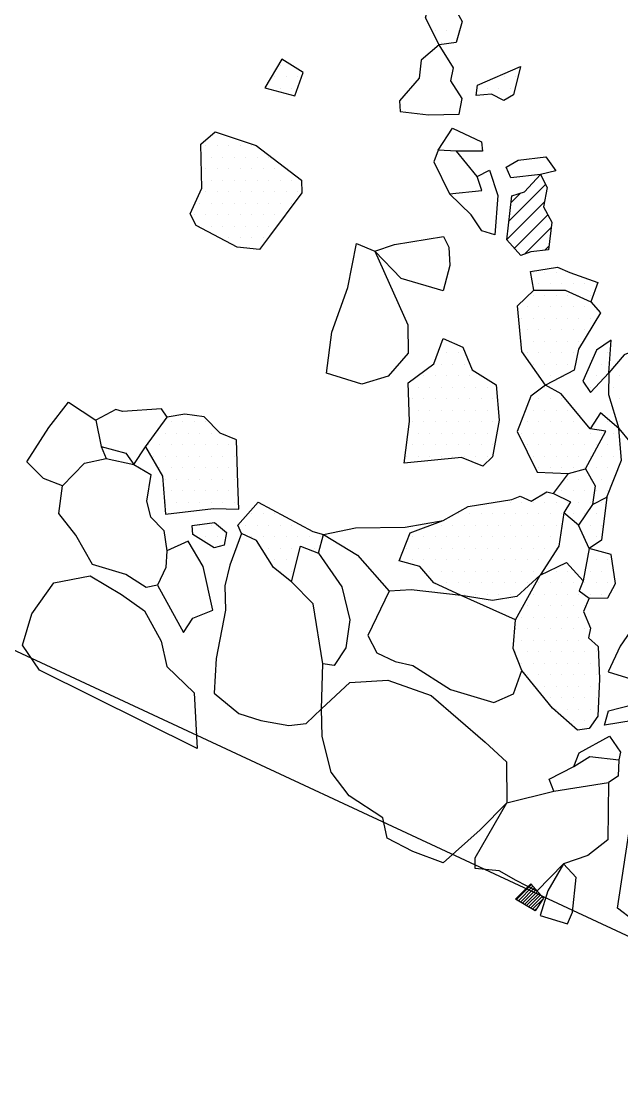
# Model space of a CAD drawing. Header units: metres. Extents: x -15 to -9.58, y -12.28 to -6.71.
# Drawn here: x -12.05 to -11.397, y -11.654 to -10.49 of the extents above; entities that cross this region are included whole.
import ezdxf

# ---------------------------------------------------------------- set-up
doc = ezdxf.new("R2010")
doc.units = ezdxf.units.M
doc.header["$LTSCALE"] = 25
doc.header["$MEASUREMENT"] = 0
doc.linetypes.add('STRICHPUNKTX2', pattern=[2, 1, -0.5, 0, -0.5])
doc.layers.get('0').update_dxf_attribs({"linetype": 'CONTINUOUS'})
for name, color, linetype in [('FEUER', 1, 'CONTINUOUS'), ('GRABUNGSGRENZE', 3, 'STRICHPUNKTX2'), ('KNOCHEN', 2, 'CONTINUOUS'), ('KNOCHENSCHRAFF', 2, 'CONTINUOUS'), ('STEINE', 4, 'CONTINUOUS'), ('STEINESCHRAFF', 4, 'CONTINUOUS')]:
    doc.layers.add(name, color=color, linetype=linetype)

# ---------------------------------------------------------------- blocks, each defined once
blk = doc.blocks.new('*X7')
at = {"color": 0}
for p, q in [((-1151.19, -1144.48), (-1149.56, -1142.84)), ((-1150.97, -1144.61), (-1149.39, -1143.03)), ((-1150.75, -1144.74), (-1149.22, -1143.21)), ((-1150.53, -1144.87), (-1149.06, -1143.4)), ((-1150.31, -1145), (-1148.89, -1143.58)), ((-1150.08, -1145.13), (-1148.72, -1143.77)), ((-1149.86, -1145.27), (-1148.55, -1143.96)), ((-1149.64, -1145.4), (-1148.38, -1144.14)), ((-1149.42, -1145.53), (-1148.24, -1144.35)), ((-1149.2, -1145.66), (-1149.03, -1145.49))]:
    blk.add_line(p, q, dxfattribs=at)
blk = doc.blocks.new('*X9')
at = {"color": 0}
for p, q in [((-1151.98, -1070.66), (-1148.01, -1066.7)), ((-1151.76, -1068.67), (-1150.71, -1067.62)), ((-1152.2, -1072.65), (-1148.12, -1068.58)), ((-1151.4, -1073.62), (-1147.77, -1069.99)), ((-1150.27, -1074.26), (-1147.41, -1071.39)), ((-1148.09, -1073.85), (-1147.64, -1073.4)), ((-1132.8, -1120.43), (-1129.03, -1116.65)), ((-1132.75, -1122.14), (-1127.72, -1117.12)), ((-1130.97, -1116.83), (-1130.33, -1116.19)), ((-1132.62, -1123.78), (-1126.95, -1118.11)), ((-1132.25, -1125.18), (-1126.24, -1119.17)), ((-1131.18, -1125.88), (-1125.5, -1120.2)), ((-1129.52, -1125.98), (-1124.46, -1120.93)), ((-1127.57, -1125.8), (-1123.43, -1121.66)), ((-1125.5, -1125.5), (-1122.45, -1122.45)), ((-1124, -1125.76), (-1122.39, -1124.16)), ((-1122.7, -1126.23), (-1122.33, -1125.86)), ((-1132.17, -1128.64), (-1131.31, -1127.77)), ((-1131.95, -1130.18), (-1129.45, -1127.68)), ((-1131.13, -1131.13), (-1129.01, -1129.01)), ((-1129.39, -1131.16), (-1129, -1130.76))]:
    blk.add_line(p, q, dxfattribs=at)
blk = doc.blocks.new('*X11')
at = {"color": 0}
for p, q in [((-1160, -1050), (-1160, -1050)), ((-1158.75, -1050), (-1158.75, -1050)), ((-1157.5, -1050), (-1157.5, -1050)), ((-1159.375, -1051.25), (-1159.375, -1051.25)), ((-1158.125, -1051.25), (-1158.125, -1051.25)), ((-1176.875, -1053.75), (-1176.875, -1053.75)), ((-1177.5, -1055), (-1177.5, -1055)), ((-1176.25, -1055), (-1176.25, -1055)), ((-1175, -1055), (-1175, -1055)), ((-1152.5, -1055), (-1152.5, -1055)), ((-1151.25, -1055), (-1151.25, -1055)), ((-1178.125, -1056.25), (-1178.125, -1056.25)), ((-1176.875, -1056.25), (-1176.875, -1056.25)), ((-1175.625, -1056.25), (-1175.625, -1056.25)), ((-1154.375, -1056.25), (-1154.375, -1056.25)), ((-1153.125, -1056.25), (-1153.125, -1056.25)), ((-1151.875, -1056.25), (-1151.875, -1056.25)), ((-1152.5, -1057.5), (-1152.5, -1057.5)), ((-1183.125, -1061.25), (-1183.125, -1061.25)), ((-1185, -1062.5), (-1185, -1062.5)), ((-1183.75, -1062.5), (-1183.75, -1062.5)), ((-1182.5, -1062.5), (-1182.5, -1062.5)), ((-1181.25, -1062.5), (-1181.25, -1062.5)), ((-1180, -1062.5), (-1180, -1062.5)), ((-1184.375, -1063.75), (-1184.375, -1063.75)), ((-1183.125, -1063.75), (-1183.125, -1063.75)), ((-1181.875, -1063.75), (-1181.875, -1063.75)), ((-1180.625, -1063.75), (-1180.625, -1063.75)), ((-1179.375, -1063.75), (-1179.375, -1063.75)), ((-1178.125, -1063.75), (-1178.125, -1063.75)), ((-1185, -1065), (-1185, -1065)), ((-1183.75, -1065), (-1183.75, -1065)), ((-1182.5, -1065), (-1182.5, -1065)), ((-1181.25, -1065), (-1181.25, -1065)), ((-1180, -1065), (-1180, -1065)), ((-1178.75, -1065), (-1178.75, -1065)), ((-1177.5, -1065), (-1177.5, -1065)), ((-1176.25, -1065), (-1176.25, -1065)), ((-1184.375, -1066.25), (-1184.375, -1066.25)), ((-1183.125, -1066.25), (-1183.125, -1066.25)), ((-1181.875, -1066.25), (-1181.875, -1066.25)), ((-1180.625, -1066.25), (-1180.625, -1066.25)), ((-1179.375, -1066.25), (-1179.375, -1066.25)), ((-1178.125, -1066.25), (-1178.125, -1066.25)), ((-1176.875, -1066.25), (-1176.875, -1066.25)), ((-1175.625, -1066.25), (-1175.625, -1066.25)), ((-1185, -1067.5), (-1185, -1067.5)), ((-1183.75, -1067.5), (-1183.75, -1067.5)), ((-1182.5, -1067.5), (-1182.5, -1067.5)), ((-1181.25, -1067.5), (-1181.25, -1067.5)), ((-1180, -1067.5), (-1180, -1067.5)), ((-1178.75, -1067.5), (-1178.75, -1067.5)), ((-1177.5, -1067.5), (-1177.5, -1067.5)), ((-1176.25, -1067.5), (-1176.25, -1067.5)), ((-1175, -1067.5), (-1175, -1067.5)), ((-1185.625, -1068.75), (-1185.625, -1068.75)), ((-1184.375, -1068.75), (-1184.375, -1068.75)), ((-1183.125, -1068.75), (-1183.125, -1068.75)), ((-1181.875, -1068.75), (-1181.875, -1068.75)), ((-1180.625, -1068.75), (-1180.625, -1068.75)), ((-1179.375, -1068.75), (-1179.375, -1068.75)), ((-1178.125, -1068.75), (-1178.125, -1068.75)), ((-1176.875, -1068.75), (-1176.875, -1068.75)), ((-1175.625, -1068.75), (-1175.625, -1068.75)), ((-1186.25, -1070), (-1186.25, -1070)), ((-1185, -1070), (-1185, -1070)), ((-1183.75, -1070), (-1183.75, -1070)), ((-1182.5, -1070), (-1182.5, -1070)), ((-1181.25, -1070), (-1181.25, -1070)), ((-1180, -1070), (-1180, -1070)), ((-1178.75, -1070), (-1178.75, -1070)), ((-1177.5, -1070), (-1177.5, -1070)), ((-1185.625, -1071.25), (-1185.625, -1071.25)), ((-1184.375, -1071.25), (-1184.375, -1071.25)), ((-1183.125, -1071.25), (-1183.125, -1071.25)), ((-1181.875, -1071.25), (-1181.875, -1071.25)), ((-1180.625, -1071.25), (-1180.625, -1071.25)), ((-1179.375, -1071.25), (-1179.375, -1071.25)), ((-1178.125, -1071.25), (-1178.125, -1071.25)), ((-1182.5, -1072.5), (-1182.5, -1072.5)), ((-1181.25, -1072.5), (-1181.25, -1072.5)), ((-1180, -1072.5), (-1180, -1072.5)), ((-1178.75, -1072.5), (-1178.75, -1072.5)), ((-1149.375, -1076.25), (-1149.375, -1076.25)), ((-1148.125, -1076.25), (-1148.125, -1076.25)), ((-1146.875, -1076.25), (-1146.875, -1076.25)), ((-1145.625, -1076.25), (-1145.625, -1076.25)), ((-1148.75, -1077.5), (-1148.75, -1077.5)), ((-1147.5, -1077.5), (-1147.5, -1077.5)), ((-1146.25, -1077.5), (-1146.25, -1077.5)), ((-1145, -1077.5), (-1145, -1077.5)), ((-1143.75, -1077.5), (-1143.75, -1077.5)), ((-1142.5, -1077.5), (-1142.5, -1077.5)), ((-1149.375, -1078.75), (-1149.375, -1078.75)), ((-1148.125, -1078.75), (-1148.125, -1078.75)), ((-1146.875, -1078.75), (-1146.875, -1078.75)), ((-1145.625, -1078.75), (-1145.625, -1078.75)), ((-1144.375, -1078.75), (-1144.375, -1078.75)), ((-1143.125, -1078.75), (-1143.125, -1078.75)), ((-1150, -1080), (-1150, -1080)), ((-1148.75, -1080), (-1148.75, -1080)), ((-1147.5, -1080), (-1147.5, -1080)), ((-1146.25, -1080), (-1146.25, -1080)), ((-1145, -1080), (-1145, -1080)), ((-1143.75, -1080), (-1143.75, -1080)), ((-1150.625, -1081.25), (-1150.625, -1081.25)), ((-1149.375, -1081.25), (-1149.375, -1081.25)), ((-1148.125, -1081.25), (-1148.125, -1081.25)), ((-1146.875, -1081.25), (-1146.875, -1081.25)), ((-1145.625, -1081.25), (-1145.625, -1081.25)), ((-1144.375, -1081.25), (-1144.375, -1081.25)), ((-1143.125, -1081.25), (-1143.125, -1081.25)), ((-1150, -1082.5), (-1150, -1082.5)), ((-1148.75, -1082.5), (-1148.75, -1082.5)), ((-1147.5, -1082.5), (-1147.5, -1082.5)), ((-1146.25, -1082.5), (-1146.25, -1082.5)), ((-1145, -1082.5), (-1145, -1082.5)), ((-1143.75, -1082.5), (-1143.75, -1082.5)), ((-1150.625, -1083.75), (-1150.625, -1083.75)), ((-1149.375, -1083.75), (-1149.375, -1083.75)), ((-1148.125, -1083.75), (-1148.125, -1083.75)), ((-1146.875, -1083.75), (-1146.875, -1083.75)), ((-1145.625, -1083.75), (-1145.625, -1083.75)), ((-1144.375, -1083.75), (-1144.375, -1083.75)), ((-1158.75, -1085), (-1158.75, -1085)), ((-1157.5, -1085), (-1157.5, -1085)), ((-1150, -1085), (-1150, -1085)), ((-1148.75, -1085), (-1148.75, -1085)), ((-1147.5, -1085), (-1147.5, -1085)), ((-1146.25, -1085), (-1146.25, -1085)), ((-1145, -1085), (-1145, -1085)), ((-1142.5, -1085), (-1142.5, -1085)), ((-1141.25, -1085), (-1141.25, -1085)), ((-1159.375, -1086.25), (-1159.375, -1086.25)), ((-1158.125, -1086.25), (-1158.125, -1086.25)), ((-1156.875, -1086.25), (-1156.875, -1086.25)), ((-1149.375, -1086.25), (-1149.375, -1086.25)), ((-1148.125, -1086.25), (-1148.125, -1086.25)), ((-1146.875, -1086.25), (-1146.875, -1086.25)), ((-1145.625, -1086.25), (-1145.625, -1086.25)), ((-1143.125, -1086.25), (-1143.125, -1086.25)), ((-1141.875, -1086.25), (-1141.875, -1086.25)), ((-1161.25, -1087.5), (-1161.25, -1087.5)), ((-1160, -1087.5), (-1160, -1087.5)), ((-1158.75, -1087.5), (-1158.75, -1087.5)), ((-1157.5, -1087.5), (-1157.5, -1087.5)), ((-1156.25, -1087.5), (-1156.25, -1087.5)), ((-1155, -1087.5), (-1155, -1087.5)), ((-1147.5, -1087.5), (-1147.5, -1087.5)), ((-1146.25, -1087.5), (-1146.25, -1087.5)), ((-1142.5, -1087.5), (-1142.5, -1087.5)), ((-1140, -1087.5), (-1140, -1087.5)), ((-1161.875, -1088.75), (-1161.875, -1088.75)), ((-1160.625, -1088.75), (-1160.625, -1088.75)), ((-1159.375, -1088.75), (-1159.375, -1088.75)), ((-1158.125, -1088.75), (-1158.125, -1088.75)), ((-1156.875, -1088.75), (-1156.875, -1088.75)), ((-1155.625, -1088.75), (-1155.625, -1088.75)), ((-1154.375, -1088.75), (-1154.375, -1088.75)), ((-1148.125, -1088.75), (-1148.125, -1088.75)), ((-1143.125, -1088.75), (-1143.125, -1088.75)), ((-1140.625, -1088.75), (-1140.625, -1088.75)), ((-1162.5, -1090), (-1162.5, -1090)), ((-1161.25, -1090), (-1161.25, -1090)), ((-1160, -1090), (-1160, -1090)), ((-1158.75, -1090), (-1158.75, -1090)), ((-1157.5, -1090), (-1157.5, -1090)), ((-1156.25, -1090), (-1156.25, -1090)), ((-1155, -1090), (-1155, -1090)), ((-1153.75, -1090), (-1153.75, -1090)), ((-1148.75, -1090), (-1148.75, -1090)), ((-1147.5, -1090), (-1147.5, -1090)), ((-1146.25, -1090), (-1146.25, -1090)), ((-1140, -1090), (-1140, -1090)), ((-1161.875, -1091.25), (-1161.875, -1091.25)), ((-1160.625, -1091.25), (-1160.625, -1091.25)), ((-1159.375, -1091.25), (-1159.375, -1091.25)), ((-1158.125, -1091.25), (-1158.125, -1091.25)), ((-1156.875, -1091.25), (-1156.875, -1091.25)), ((-1155.625, -1091.25), (-1155.625, -1091.25)), ((-1154.375, -1091.25), (-1154.375, -1091.25)), ((-1149.375, -1091.25), (-1149.375, -1091.25)), ((-1148.125, -1091.25), (-1148.125, -1091.25)), ((-1146.875, -1091.25), (-1146.875, -1091.25)), ((-1145.625, -1091.25), (-1145.625, -1091.25)), ((-1140.625, -1091.25), (-1140.625, -1091.25)), ((-1188.75, -1092.5), (-1188.75, -1092.5)), ((-1187.5, -1092.5), (-1187.5, -1092.5)), ((-1186.25, -1092.5), (-1186.25, -1092.5)), ((-1185, -1092.5), (-1185, -1092.5)), ((-1162.5, -1092.5), (-1162.5, -1092.5)), ((-1161.25, -1092.5), (-1161.25, -1092.5)), ((-1160, -1092.5), (-1160, -1092.5)), ((-1158.75, -1092.5), (-1158.75, -1092.5)), ((-1157.5, -1092.5), (-1157.5, -1092.5)), ((-1156.25, -1092.5), (-1156.25, -1092.5)), ((-1155, -1092.5), (-1155, -1092.5)), ((-1153.75, -1092.5), (-1153.75, -1092.5)), ((-1150, -1092.5), (-1150, -1092.5)), ((-1148.75, -1092.5), (-1148.75, -1092.5)), ((-1147.5, -1092.5), (-1147.5, -1092.5)), ((-1146.25, -1092.5), (-1146.25, -1092.5)), ((-1145, -1092.5), (-1145, -1092.5)), ((-1142.5, -1092.5), (-1142.5, -1092.5)), ((-1141.25, -1092.5), (-1141.25, -1092.5)), ((-1140, -1092.5), (-1140, -1092.5)), ((-1189.375, -1093.75), (-1189.375, -1093.75)), ((-1188.125, -1093.75), (-1188.125, -1093.75)), ((-1186.875, -1093.75), (-1186.875, -1093.75)), ((-1185.625, -1093.75), (-1185.625, -1093.75)), ((-1184.375, -1093.75), (-1184.375, -1093.75)), ((-1161.875, -1093.75), (-1161.875, -1093.75)), ((-1160.625, -1093.75), (-1160.625, -1093.75)), ((-1159.375, -1093.75), (-1159.375, -1093.75)), ((-1158.125, -1093.75), (-1158.125, -1093.75)), ((-1156.875, -1093.75), (-1156.875, -1093.75)), ((-1155.625, -1093.75), (-1155.625, -1093.75)), ((-1154.375, -1093.75), (-1154.375, -1093.75)), ((-1150.625, -1093.75), (-1150.625, -1093.75)), ((-1149.375, -1093.75), (-1149.375, -1093.75)), ((-1148.125, -1093.75), (-1148.125, -1093.75)), ((-1146.875, -1093.75), (-1146.875, -1093.75)), ((-1145.625, -1093.75), (-1145.625, -1093.75)), ((-1144.375, -1093.75), (-1144.375, -1093.75)), ((-1143.125, -1093.75), (-1143.125, -1093.75)), ((-1141.875, -1093.75), (-1141.875, -1093.75)), ((-1140.625, -1093.75), (-1140.625, -1093.75)), ((-1191.25, -1095), (-1191.25, -1095)), ((-1190, -1095), (-1190, -1095)), ((-1188.75, -1095), (-1188.75, -1095)), ((-1187.5, -1095), (-1187.5, -1095)), ((-1186.25, -1095), (-1186.25, -1095)), ((-1185, -1095), (-1185, -1095)), ((-1183.75, -1095), (-1183.75, -1095)), ((-1182.5, -1095), (-1182.5, -1095)), ((-1162.5, -1095), (-1162.5, -1095)), ((-1161.25, -1095), (-1161.25, -1095)), ((-1160, -1095), (-1160, -1095)), ((-1158.75, -1095), (-1158.75, -1095)), ((-1157.5, -1095), (-1157.5, -1095)), ((-1156.25, -1095), (-1156.25, -1095)), ((-1155, -1095), (-1155, -1095)), ((-1153.75, -1095), (-1153.75, -1095)), ((-1150, -1095), (-1150, -1095)), ((-1148.75, -1095), (-1148.75, -1095)), ((-1147.5, -1095), (-1147.5, -1095)), ((-1146.25, -1095), (-1146.25, -1095)), ((-1145, -1095), (-1145, -1095)), ((-1143.75, -1095), (-1143.75, -1095)), ((-1142.5, -1095), (-1142.5, -1095)), ((-1141.25, -1095), (-1141.25, -1095)), ((-1140, -1095), (-1140, -1095)), ((-1190.625, -1096.25), (-1190.625, -1096.25)), ((-1189.375, -1096.25), (-1189.375, -1096.25)), ((-1188.125, -1096.25), (-1188.125, -1096.25)), ((-1186.875, -1096.25), (-1186.875, -1096.25)), ((-1185.625, -1096.25), (-1185.625, -1096.25)), ((-1184.375, -1096.25), (-1184.375, -1096.25)), ((-1183.125, -1096.25), (-1183.125, -1096.25)), ((-1181.875, -1096.25), (-1181.875, -1096.25)), ((-1163.125, -1096.25), (-1163.125, -1096.25)), ((-1161.875, -1096.25), (-1161.875, -1096.25)), ((-1160.625, -1096.25), (-1160.625, -1096.25)), ((-1159.375, -1096.25), (-1159.375, -1096.25)), ((-1158.125, -1096.25), (-1158.125, -1096.25)), ((-1156.875, -1096.25), (-1156.875, -1096.25)), ((-1155.625, -1096.25), (-1155.625, -1096.25)), ((-1154.375, -1096.25), (-1154.375, -1096.25)), ((-1149.375, -1096.25), (-1149.375, -1096.25)), ((-1148.125, -1096.25), (-1148.125, -1096.25)), ((-1146.875, -1096.25), (-1146.875, -1096.25)), ((-1145.625, -1096.25), (-1145.625, -1096.25)), ((-1144.375, -1096.25), (-1144.375, -1096.25)), ((-1143.125, -1096.25), (-1143.125, -1096.25)), ((-1141.875, -1096.25), (-1141.875, -1096.25)), ((-1140.625, -1096.25), (-1140.625, -1096.25)), ((-1190, -1097.5), (-1190, -1097.5)), ((-1188.75, -1097.5), (-1188.75, -1097.5)), ((-1187.5, -1097.5), (-1187.5, -1097.5)), ((-1186.25, -1097.5), (-1186.25, -1097.5)), ((-1185, -1097.5), (-1185, -1097.5)), ((-1183.75, -1097.5), (-1183.75, -1097.5)), ((-1182.5, -1097.5), (-1182.5, -1097.5)), ((-1148.75, -1097.5), (-1148.75, -1097.5)), ((-1147.5, -1097.5), (-1147.5, -1097.5)), ((-1146.25, -1097.5), (-1146.25, -1097.5)), ((-1145, -1097.5), (-1145, -1097.5)), ((-1143.75, -1097.5), (-1143.75, -1097.5)), ((-1142.5, -1097.5), (-1142.5, -1097.5)), ((-1141.25, -1097.5), (-1141.25, -1097.5)), ((-1189.375, -1098.75), (-1189.375, -1098.75)), ((-1188.125, -1098.75), (-1188.125, -1098.75)), ((-1186.875, -1098.75), (-1186.875, -1098.75)), ((-1185.625, -1098.75), (-1185.625, -1098.75)), ((-1184.375, -1098.75), (-1184.375, -1098.75)), ((-1183.125, -1098.75), (-1183.125, -1098.75)), ((-1181.875, -1098.75), (-1181.875, -1098.75)), ((-1145.625, -1098.75), (-1145.625, -1098.75)), ((-1144.375, -1098.75), (-1144.375, -1098.75)), ((-1143.125, -1098.75), (-1143.125, -1098.75)), ((-1141.875, -1098.75), (-1141.875, -1098.75)), ((-1140.625, -1098.75), (-1140.625, -1098.75)), ((-1188.75, -1100), (-1188.75, -1100)), ((-1187.5, -1100), (-1187.5, -1100)), ((-1186.25, -1100), (-1186.25, -1100)), ((-1185, -1100), (-1185, -1100)), ((-1183.75, -1100), (-1183.75, -1100)), ((-1182.5, -1100), (-1182.5, -1100)), ((-1146.25, -1100), (-1146.25, -1100)), ((-1145, -1100), (-1145, -1100)), ((-1143.75, -1100), (-1143.75, -1100)), ((-1142.5, -1100), (-1142.5, -1100)), ((-1141.25, -1100), (-1141.25, -1100)), ((-1189.375, -1101.25), (-1189.375, -1101.25)), ((-1188.125, -1101.25), (-1188.125, -1101.25)), ((-1186.875, -1101.25), (-1186.875, -1101.25)), ((-1185.625, -1101.25), (-1185.625, -1101.25)), ((-1184.375, -1101.25), (-1184.375, -1101.25)), ((-1183.125, -1101.25), (-1183.125, -1101.25)), ((-1181.875, -1101.25), (-1181.875, -1101.25)), ((-1153.125, -1101.25), (-1153.125, -1101.25)), ((-1151.875, -1101.25), (-1151.875, -1101.25)), ((-1150.625, -1101.25), (-1150.625, -1101.25)), ((-1149.375, -1101.25), (-1149.375, -1101.25)), ((-1148.125, -1101.25), (-1148.125, -1101.25)), ((-1146.875, -1101.25), (-1146.875, -1101.25)), ((-1145.625, -1101.25), (-1145.625, -1101.25)), ((-1144.375, -1101.25), (-1144.375, -1101.25)), ((-1143.125, -1101.25), (-1143.125, -1101.25)), ((-1141.875, -1101.25), (-1141.875, -1101.25)), ((-1180, -1102.5), (-1180, -1102.5)), ((-1178.75, -1102.5), (-1178.75, -1102.5)), ((-1177.5, -1102.5), (-1177.5, -1102.5)), ((-1157.5, -1102.5), (-1157.5, -1102.5)), ((-1156.25, -1102.5), (-1156.25, -1102.5)), ((-1155, -1102.5), (-1155, -1102.5)), ((-1153.75, -1102.5), (-1153.75, -1102.5)), ((-1152.5, -1102.5), (-1152.5, -1102.5)), ((-1151.25, -1102.5), (-1151.25, -1102.5)), ((-1150, -1102.5), (-1150, -1102.5)), ((-1148.75, -1102.5), (-1148.75, -1102.5)), ((-1147.5, -1102.5), (-1147.5, -1102.5)), ((-1146.25, -1102.5), (-1146.25, -1102.5)), ((-1145, -1102.5), (-1145, -1102.5)), ((-1143.75, -1102.5), (-1143.75, -1102.5)), ((-1142.5, -1102.5), (-1142.5, -1102.5)), ((-1185.625, -1103.75), (-1185.625, -1103.75)), ((-1184.375, -1103.75), (-1184.375, -1103.75)), ((-1180.625, -1103.75), (-1180.625, -1103.75)), ((-1179.375, -1103.75), (-1179.375, -1103.75)), ((-1178.125, -1103.75), (-1178.125, -1103.75)), ((-1176.875, -1103.75), (-1176.875, -1103.75)), ((-1175.625, -1103.75), (-1175.625, -1103.75)), ((-1159.375, -1103.75), (-1159.375, -1103.75)), ((-1158.125, -1103.75), (-1158.125, -1103.75)), ((-1156.875, -1103.75), (-1156.875, -1103.75)), ((-1155.625, -1103.75), (-1155.625, -1103.75)), ((-1154.375, -1103.75), (-1154.375, -1103.75)), ((-1153.125, -1103.75), (-1153.125, -1103.75)), ((-1151.875, -1103.75), (-1151.875, -1103.75)), ((-1150.625, -1103.75), (-1150.625, -1103.75)), ((-1149.375, -1103.75), (-1149.375, -1103.75)), ((-1148.125, -1103.75), (-1148.125, -1103.75)), ((-1146.875, -1103.75), (-1146.875, -1103.75)), ((-1144.375, -1103.75), (-1144.375, -1103.75)), ((-1143.125, -1103.75), (-1143.125, -1103.75)), ((-1141.875, -1103.75), (-1141.875, -1103.75)), ((-1185, -1105), (-1185, -1105)), ((-1183.75, -1105), (-1183.75, -1105)), ((-1180, -1105), (-1180, -1105)), ((-1178.75, -1105), (-1178.75, -1105)), ((-1177.5, -1105), (-1177.5, -1105)), ((-1176.25, -1105), (-1176.25, -1105)), ((-1175, -1105), (-1175, -1105)), ((-1173.75, -1105), (-1173.75, -1105)), ((-1172.5, -1105), (-1172.5, -1105)), ((-1162.5, -1105), (-1162.5, -1105)), ((-1161.25, -1105), (-1161.25, -1105)), ((-1160, -1105), (-1160, -1105)), ((-1158.75, -1105), (-1158.75, -1105)), ((-1157.5, -1105), (-1157.5, -1105)), ((-1156.25, -1105), (-1156.25, -1105)), ((-1155, -1105), (-1155, -1105)), ((-1153.75, -1105), (-1153.75, -1105)), ((-1152.5, -1105), (-1152.5, -1105)), ((-1151.25, -1105), (-1151.25, -1105)), ((-1150, -1105), (-1150, -1105)), ((-1148.75, -1105), (-1148.75, -1105)), ((-1147.5, -1105), (-1147.5, -1105)), ((-1143.75, -1105), (-1143.75, -1105)), ((-1142.5, -1105), (-1142.5, -1105)), ((-1178.125, -1106.25), (-1178.125, -1106.25)), ((-1176.875, -1106.25), (-1176.875, -1106.25)), ((-1175.625, -1106.25), (-1175.625, -1106.25)), ((-1173.125, -1106.25), (-1173.125, -1106.25)), ((-1163.125, -1106.25), (-1163.125, -1106.25)), ((-1161.875, -1106.25), (-1161.875, -1106.25)), ((-1160.625, -1106.25), (-1160.625, -1106.25)), ((-1159.375, -1106.25), (-1159.375, -1106.25)), ((-1158.125, -1106.25), (-1158.125, -1106.25)), ((-1156.875, -1106.25), (-1156.875, -1106.25)), ((-1155.625, -1106.25), (-1155.625, -1106.25)), ((-1154.375, -1106.25), (-1154.375, -1106.25)), ((-1153.125, -1106.25), (-1153.125, -1106.25)), ((-1151.875, -1106.25), (-1151.875, -1106.25)), ((-1150.625, -1106.25), (-1150.625, -1106.25)), ((-1149.375, -1106.25), (-1149.375, -1106.25)), ((-1148.125, -1106.25), (-1148.125, -1106.25)), ((-1146.875, -1106.25), (-1146.875, -1106.25)), ((-1177.5, -1107.5), (-1177.5, -1107.5)), ((-1176.25, -1107.5), (-1176.25, -1107.5)), ((-1163.75, -1107.5), (-1163.75, -1107.5)), ((-1162.5, -1107.5), (-1162.5, -1107.5)), ((-1161.25, -1107.5), (-1161.25, -1107.5)), ((-1160, -1107.5), (-1160, -1107.5)), ((-1158.75, -1107.5), (-1158.75, -1107.5)), ((-1157.5, -1107.5), (-1157.5, -1107.5)), ((-1156.25, -1107.5), (-1156.25, -1107.5)), ((-1155, -1107.5), (-1155, -1107.5)), ((-1153.75, -1107.5), (-1153.75, -1107.5)), ((-1152.5, -1107.5), (-1152.5, -1107.5)), ((-1151.25, -1107.5), (-1151.25, -1107.5)), ((-1150, -1107.5), (-1150, -1107.5)), ((-1148.75, -1107.5), (-1148.75, -1107.5)), ((-1142.5, -1107.5), (-1142.5, -1107.5)), ((-1141.25, -1107.5), (-1141.25, -1107.5)), ((-1176.875, -1108.75), (-1176.875, -1108.75)), ((-1175.625, -1108.75), (-1175.625, -1108.75)), ((-1160.625, -1108.75), (-1160.625, -1108.75)), ((-1159.375, -1108.75), (-1159.375, -1108.75)), ((-1158.125, -1108.75), (-1158.125, -1108.75)), ((-1156.875, -1108.75), (-1156.875, -1108.75)), ((-1155.625, -1108.75), (-1155.625, -1108.75)), ((-1154.375, -1108.75), (-1154.375, -1108.75)), ((-1153.125, -1108.75), (-1153.125, -1108.75)), ((-1151.875, -1108.75), (-1151.875, -1108.75)), ((-1150.625, -1108.75), (-1150.625, -1108.75)), ((-1149.375, -1108.75), (-1149.375, -1108.75)), ((-1146.875, -1108.75), (-1146.875, -1108.75)), ((-1145.625, -1108.75), (-1145.625, -1108.75)), ((-1143.125, -1108.75), (-1143.125, -1108.75)), ((-1141.875, -1108.75), (-1141.875, -1108.75)), ((-1140.625, -1108.75), (-1140.625, -1108.75)), ((-1160, -1110), (-1160, -1110)), ((-1158.75, -1110), (-1158.75, -1110)), ((-1157.5, -1110), (-1157.5, -1110)), ((-1156.25, -1110), (-1156.25, -1110)), ((-1155, -1110), (-1155, -1110)), ((-1153.75, -1110), (-1153.75, -1110)), ((-1152.5, -1110), (-1152.5, -1110)), ((-1151.25, -1110), (-1151.25, -1110)), ((-1150, -1110), (-1150, -1110)), ((-1148.75, -1110), (-1148.75, -1110)), ((-1147.5, -1110), (-1147.5, -1110)), ((-1146.25, -1110), (-1146.25, -1110)), ((-1145, -1110), (-1145, -1110)), ((-1143.75, -1110), (-1143.75, -1110)), ((-1142.5, -1110), (-1142.5, -1110)), ((-1141.25, -1110), (-1141.25, -1110)), ((-1156.875, -1111.25), (-1156.875, -1111.25)), ((-1155.625, -1111.25), (-1155.625, -1111.25)), ((-1154.375, -1111.25), (-1154.375, -1111.25)), ((-1153.125, -1111.25), (-1153.125, -1111.25)), ((-1151.875, -1111.25), (-1151.875, -1111.25)), ((-1149.375, -1111.25), (-1149.375, -1111.25)), ((-1148.125, -1111.25), (-1148.125, -1111.25)), ((-1146.875, -1111.25), (-1146.875, -1111.25)), ((-1145.625, -1111.25), (-1145.625, -1111.25)), ((-1144.375, -1111.25), (-1144.375, -1111.25)), ((-1143.125, -1111.25), (-1143.125, -1111.25)), ((-1141.875, -1111.25), (-1141.875, -1111.25)), ((-1150, -1112.5), (-1150, -1112.5)), ((-1148.75, -1112.5), (-1148.75, -1112.5)), ((-1147.5, -1112.5), (-1147.5, -1112.5)), ((-1146.25, -1112.5), (-1146.25, -1112.5)), ((-1145, -1112.5), (-1145, -1112.5)), ((-1143.75, -1112.5), (-1143.75, -1112.5)), ((-1150.625, -1113.75), (-1150.625, -1113.75)), ((-1149.375, -1113.75), (-1149.375, -1113.75)), ((-1148.125, -1113.75), (-1148.125, -1113.75)), ((-1146.875, -1113.75), (-1146.875, -1113.75)), ((-1145.625, -1113.75), (-1145.625, -1113.75)), ((-1144.375, -1113.75), (-1144.375, -1113.75)), ((-1151.25, -1115), (-1151.25, -1115)), ((-1150, -1115), (-1150, -1115)), ((-1148.75, -1115), (-1148.75, -1115)), ((-1147.5, -1115), (-1147.5, -1115)), ((-1146.25, -1115), (-1146.25, -1115)), ((-1145, -1115), (-1145, -1115)), ((-1143.75, -1115), (-1143.75, -1115)), ((-1150.625, -1116.25), (-1150.625, -1116.25)), ((-1149.375, -1116.25), (-1149.375, -1116.25)), ((-1148.125, -1116.25), (-1148.125, -1116.25)), ((-1146.875, -1116.25), (-1146.875, -1116.25)), ((-1145.625, -1116.25), (-1145.625, -1116.25)), ((-1144.375, -1116.25), (-1144.375, -1116.25)), ((-1143.125, -1116.25), (-1143.125, -1116.25)), ((-1151.25, -1117.5), (-1151.25, -1117.5)), ((-1150, -1117.5), (-1150, -1117.5)), ((-1148.75, -1117.5), (-1148.75, -1117.5)), ((-1147.5, -1117.5), (-1147.5, -1117.5)), ((-1146.25, -1117.5), (-1146.25, -1117.5)), ((-1145, -1117.5), (-1145, -1117.5)), ((-1143.75, -1117.5), (-1143.75, -1117.5)), ((-1142.5, -1117.5), (-1142.5, -1117.5)), ((-1150.625, -1118.75), (-1150.625, -1118.75)), ((-1149.375, -1118.75), (-1149.375, -1118.75)), ((-1148.125, -1118.75), (-1148.125, -1118.75)), ((-1146.875, -1118.75), (-1146.875, -1118.75)), ((-1145.625, -1118.75), (-1145.625, -1118.75)), ((-1144.375, -1118.75), (-1144.375, -1118.75)), ((-1143.125, -1118.75), (-1143.125, -1118.75)), ((-1150, -1120), (-1150, -1120)), ((-1148.75, -1120), (-1148.75, -1120)), ((-1147.5, -1120), (-1147.5, -1120)), ((-1146.25, -1120), (-1146.25, -1120)), ((-1145, -1120), (-1145, -1120)), ((-1143.75, -1120), (-1143.75, -1120)), ((-1142.5, -1120), (-1142.5, -1120)), ((-1148.125, -1121.25), (-1148.125, -1121.25)), ((-1146.875, -1121.25), (-1146.875, -1121.25)), ((-1145.625, -1121.25), (-1145.625, -1121.25)), ((-1144.375, -1121.25), (-1144.375, -1121.25)), ((-1143.125, -1121.25), (-1143.125, -1121.25)), ((-1147.5, -1122.5), (-1147.5, -1122.5)), ((-1146.25, -1122.5), (-1146.25, -1122.5)), ((-1145, -1122.5), (-1145, -1122.5)), ((-1143.75, -1122.5), (-1143.75, -1122.5)), ((-1142.5, -1122.5), (-1142.5, -1122.5)), ((-1146.875, -1123.75), (-1146.875, -1123.75)), ((-1145.625, -1123.75), (-1145.625, -1123.75)), ((-1144.375, -1123.75), (-1144.375, -1123.75)), ((-1143.125, -1123.75), (-1143.125, -1123.75)), ((-1145, -1125), (-1145, -1125)), ((-1143.75, -1125), (-1143.75, -1125))]:
    blk.add_line(p, q, dxfattribs=at)

msp = doc.modelspace()

# ---------------------------------------------------------------- linework, layer by layer
at = {"layer": 'GRABUNGSGRENZE', "flags": 128}
msp.add_lwpolyline([(-12.2077, -7.9019), (-9.5818, -9.1304), (-9.6205, -9.6894), (-9.6748, -9.9714), (-9.6503, -10.199), (-9.6786, -10.4804), (-9.659, -10.7962), (-9.6522, -11.6086), (-9.6927, -12.2822), (-10.79, -11.7643), (-12.5124, -10.9623)], dxfattribs=at)
at = {"layer": 'KNOCHEN'}
msp.add_lwpolyline([(-11.5128, -11.4443), (-11.4962, -11.4277), (-11.4822, -11.4432), (-11.4916, -11.4568), (-11.5128, -11.4443)], dxfattribs=at)
at = {"layer": 'STEINE'}
for points in [[(-11.5958, -10.515), (-11.6106, -10.4857), (-11.6046, -10.4618), (-11.6138, -10.4316), (-11.603, -10.4236), (-11.5889, -10.4366), (-11.5813, -10.4709), (-11.5709, -10.4899), (-11.5774, -10.5127), (-11.5958, -10.515)], [(-11.5958, -10.515), (-11.6154, -10.532), (-11.6177, -10.5513), (-11.639, -10.576), (-11.6382, -10.5877), (-11.6076, -10.5912), (-11.574, -10.5907), (-11.5707, -10.5735), (-11.5831, -10.5544), (-11.5804, -10.5402), (-11.5958, -10.515)], [(-11.7856, -10.562), (-11.7531, -10.5706), (-11.744, -10.5453), (-11.7672, -10.5307), (-11.7856, -10.562)], [(-11.5541, -10.5589), (-11.5075, -10.5388), (-11.5151, -10.5697), (-11.5254, -10.5757), (-11.539, -10.5689), (-11.5558, -10.5701), (-11.5541, -10.5589)], [(-11.8667, -10.6988), (-11.854, -10.671), (-11.8553, -10.6231), (-11.8398, -10.6096), (-11.7952, -10.6245), (-11.7458, -10.6625), (-11.7455, -10.6762), (-11.7804, -10.7231), (-11.7913, -10.7377), (-11.8158, -10.7353), (-11.8602, -10.7117), (-11.8667, -10.6988)], [(-11.597, -10.6296), (-11.5814, -10.6059), (-11.55, -10.6207), (-11.5486, -10.6309), (-11.5772, -10.6309)], [(-11.5845, -10.6772), (-11.5493, -10.6737), (-11.5547, -10.6583), (-11.5772, -10.6309), (-11.597, -10.6296), (-11.6018, -10.6423), (-11.5845, -10.6772)], [(-11.4858, -10.6563), (-11.518, -10.6599), (-11.5229, -10.6481), (-11.5101, -10.6407), (-11.4799, -10.637), (-11.4689, -10.652), (-11.4858, -10.6563)], [(-11.5547, -10.6583), (-11.5413, -10.6514), (-11.5321, -10.679), (-11.5353, -10.7218), (-11.5495, -10.7175), (-11.5609, -10.7), (-11.5845, -10.6772)], [(-11.5221, -10.7271), (-11.5168, -10.6793), (-11.5029, -10.6749), (-11.4858, -10.6563), (-11.4784, -10.6702), (-11.4823, -10.6915), (-11.4734, -10.708), (-11.4769, -10.738), (-11.4963, -10.7402), (-11.5071, -10.7441), (-11.5221, -10.7271)], [(-11.666, -10.7397), (-11.6445, -10.7323), (-11.5913, -10.7235), (-11.5854, -10.7353), (-11.5842, -10.7552), (-11.5917, -10.7826), (-11.6374, -10.7691), (-11.666, -10.7397)], [(-11.6857, -10.7312), (-11.666, -10.7397), (-11.63, -10.8197), (-11.6295, -10.8503), (-11.6513, -10.8754), (-11.68, -10.8842), (-11.7185, -10.8724), (-11.7127, -10.8276), (-11.6951, -10.779), (-11.6857, -10.7312)], [(-11.4929, -10.7821), (-11.4966, -10.7616), (-11.467, -10.757), (-11.4538, -10.7628), (-11.4234, -10.7735), (-11.4309, -10.7948)], [(-11.4802, -10.8852), (-11.5061, -10.8486), (-11.5105, -10.7991), (-11.4929, -10.7821), (-11.4587, -10.7821), (-11.4309, -10.7948), (-11.4204, -10.8066), (-11.4444, -10.846), (-11.4489, -10.8689), (-11.4802, -10.8852)], [(-11.3258, -10.8183), (-11.3607, -10.8381), (-11.3946, -10.8524), (-11.4112, -10.872), (-11.4116, -10.8955), (-11.4004, -10.9323), (-11.3884, -10.9468), (-11.369, -10.945), (-11.3502, -10.9127), (-11.3204, -10.8688), (-11.3117, -10.8282), (-11.3258, -10.8183)], [(-11.6339, -10.97), (-11.6281, -10.9247), (-11.6295, -10.8829), (-11.6016, -10.8619), (-11.5915, -10.8346), (-11.5703, -10.8441), (-11.56, -10.8687), (-11.5337, -10.8849), (-11.5307, -10.9232), (-11.538, -10.9633), (-11.5483, -10.9733), (-11.5716, -10.9638), (-11.6339, -10.97)], [(-11.4112, -10.872), (-11.4086, -10.8364), (-11.4246, -10.8473), (-11.4394, -10.8808), (-11.4314, -10.8931), (-11.4112, -10.872)], [(-11.4802, -10.8852), (-11.4962, -10.8972), (-11.511, -10.9357), (-11.4893, -10.9799), (-11.4552, -10.9814), (-11.4368, -10.9761), (-11.4147, -10.9352), (-11.4315, -10.9329), (-11.463, -10.8947), (-11.4802, -10.8852)], [(-12.0058, -10.9948), (-12.0265, -10.9868), (-12.0446, -10.9687), (-12.0206, -10.9314), (-11.9993, -10.9037), (-11.9695, -10.9235), (-11.9638, -10.9521), (-11.9584, -10.965)], [(-11.9638, -10.9521), (-11.9369, -10.9592), (-11.928, -10.9716), (-11.9154, -10.9524), (-11.892, -10.9201), (-11.898, -10.9109), (-11.9403, -10.9138), (-11.9479, -10.9116), (-11.9695, -10.9235)], [(-11.9154, -10.9524), (-11.8971, -10.9843), (-11.8936, -11.0256), (-11.8416, -11.0193), (-11.814, -11.0202), (-11.8151, -10.9922), (-11.8164, -10.9447), (-11.8342, -10.9373), (-11.8517, -10.9197), (-11.8726, -10.9169), (-11.892, -10.9201)], [(-11.4292, -11.0149), (-11.4292, -11.0149), (-11.4133, -11.007), (-11.3974, -10.967), (-11.4004, -10.9323), (-11.4205, -10.9152), (-11.4315, -10.9329)], [(-11.9025, -11.1029), (-11.9147, -11.1053), (-11.9369, -11.0912), (-11.973, -11.0804), (-11.9913, -11.0485), (-12.0098, -11.0248), (-12.0058, -10.9948), (-11.982, -10.9702), (-11.9584, -10.965), (-11.928, -10.9716), (-11.9098, -10.9825), (-11.9143, -11.0115), (-11.91, -11.0284), (-11.8954, -11.0434), (-11.8922, -11.0654), (-11.8935, -11.0837), (-11.9025, -11.1029)], [(-11.4713, -11.0031), (-11.4552, -10.9814)], [(-11.4368, -10.9761), (-11.4263, -10.9946), (-11.4292, -11.0149), (-11.4443, -11.0376), (-11.4604, -11.0241)], [(-11.6396, -11.0764), (-11.6274, -11.046), (-11.5915, -11.0323), (-11.5643, -11.0174), (-11.5168, -11.0095), (-11.5076, -11.0061), (-11.4959, -11.0114), (-11.4789, -11.0014), (-11.4713, -11.0031), (-11.4531, -11.012), (-11.4604, -11.0241), (-11.4656, -11.0602), (-11.4859, -11.092), (-11.5113, -11.1151), (-11.5378, -11.1193), (-11.5719, -11.1141), (-11.6018, -11.1004), (-11.6168, -11.0824), (-11.6396, -11.0764)], [(-11.4133, -11.007), (-11.4191, -11.0538), (-11.4325, -11.0628), (-11.4443, -11.0376)], [(-11.8109, -11.0467), (-11.8148, -11.0375), (-11.793, -11.0124), (-11.7334, -11.0444), (-11.7217, -11.0476), (-11.687, -11.0405), (-11.6329, -11.0398), (-11.5915, -11.0323)], [(-11.8648, -11.0378), (-11.8403, -11.0346), (-11.8272, -11.0455), (-11.8299, -11.0592), (-11.8407, -11.0621), (-11.8639, -11.0475), (-11.8648, -11.0378)], [(-11.9025, -11.1029), (-11.8742, -11.1543), (-11.8638, -11.1387), (-11.8422, -11.1298), (-11.8527, -11.0823), (-11.8691, -11.055), (-11.8922, -11.0654)], [(-11.8109, -11.0467), (-11.8237, -11.0812), (-11.8291, -11.1035), (-11.8285, -11.1301), (-11.8385, -11.1824), (-11.8406, -11.2201), (-11.8139, -11.2424), (-11.7901, -11.2499), (-11.7596, -11.2555), (-11.7407, -11.2532), (-11.7241, -11.2372), (-11.7224, -11.1883), (-11.7331, -11.1229), (-11.7567, -11.0991), (-11.7763, -11.0835), (-11.7947, -11.0541), (-11.8109, -11.0467)], [(-11.7271, -11.0679), (-11.7217, -11.0476), (-11.6849, -11.0701), (-11.6503, -11.1094)], [(-11.7567, -11.0991), (-11.7469, -11.0605), (-11.7271, -11.0679), (-11.7017, -11.1045), (-11.6931, -11.1403), (-11.6976, -11.1708), (-11.7102, -11.19), (-11.7224, -11.1883)], [(-11.4328, -11.1168), (-11.4124, -11.1166), (-11.404, -11.1009), (-11.4086, -11.0693), (-11.4325, -11.0628), (-11.4392, -11.0979)], [(-11.5127, -11.1405), (-11.4859, -11.092), (-11.4572, -11.0782), (-11.4392, -11.0979), (-11.4434, -11.109), (-11.4328, -11.1168), (-11.4387, -11.1315), (-11.4313, -11.1494), (-11.4335, -11.1601), (-11.4229, -11.1694), (-11.4214, -11.2046), (-11.4231, -11.2454), (-11.4325, -11.2585), (-11.4452, -11.2603), (-11.4724, -11.2365), (-11.5059, -11.1957)], [(-12.0308, -11.1952), (-12.0492, -11.1679), (-12.039, -11.1339), (-12.0151, -11.1002), (-11.9757, -11.0926), (-11.9414, -11.113), (-11.9167, -11.1307), (-11.8983, -11.1636), (-11.8921, -11.1912), (-11.8625, -11.2197), (-11.8593, -11.2804), (-12.0308, -11.1952)], [(-11.5719, -11.1141), (-11.6263, -11.1077), (-11.6503, -11.1094), (-11.6735, -11.1574), (-11.6636, -11.1764), (-11.6438, -11.1859), (-11.6246, -11.1903), (-11.5837, -11.2164), (-11.5365, -11.2304), (-11.515, -11.221), (-11.5059, -11.1957), (-11.5152, -11.1716), (-11.5127, -11.1405), (-11.5719, -11.1141)], [(-11.4121, -11.1971), (-11.3731, -11.2089), (-11.3845, -11.1863), (-11.3804, -11.1574), (-11.3844, -11.1481), (-11.399, -11.1693), (-11.4121, -11.1971)], [(-11.6246, -11.3926), (-11.6524, -11.3779), (-11.6572, -11.3559), (-11.694, -11.3319), (-11.7135, -11.3061), (-11.7231, -11.2672), (-11.7241, -11.2372), (-11.6931, -11.2086), (-11.6518, -11.2062), (-11.6047, -11.2227), (-11.5458, -11.2735), (-11.5227, -11.2948), (-11.5224, -11.3396), (-11.5514, -11.3688), (-11.5917, -11.4048), (-11.6246, -11.3926)], [(-11.4161, -11.2552), (-11.4118, -11.2394), (-11.3847, -11.2327), (-11.3849, -11.25), (-11.4161, -11.2552)], [(-11.4494, -11.3), (-11.4436, -11.2853), (-11.4107, -11.267), (-11.3987, -11.2845), (-11.4004, -11.2926)], [(-11.4712, -11.3267), (-11.4761, -11.3139), (-11.4494, -11.3), (-11.4319, -11.2891), (-11.4004, -11.2926), (-11.4012, -11.3104), (-11.4115, -11.3174)], [(-11.5224, -11.3396), (-11.4712, -11.3267), (-11.4115, -11.3174), (-11.4124, -11.3796), (-11.4341, -11.3966), (-11.4607, -11.4058), (-11.4897, -11.4355), (-11.512, -11.4239), (-11.5307, -11.4134), (-11.5566, -11.411), (-11.5569, -11.3992), (-11.5224, -11.3396)], [(-11.3882, -11.3636), (-11.3234, -11.3539), (-11.3086, -11.3858), (-11.292, -11.4329), (-11.2979, -11.4568), (-11.3191, -11.4753), (-11.3487, -11.4789), (-11.3847, -11.4671), (-11.4019, -11.4541), (-11.3882, -11.3636)], [(-11.4775, -11.4351), (-11.4861, -11.462), (-11.4561, -11.4711), (-11.4508, -11.4585), (-11.4467, -11.4208), (-11.4607, -11.4058), (-11.4775, -11.4351)]]:
    msp.add_lwpolyline(points, dxfattribs=at)

# ---------------------------------------------------------------- block references
at = {"layer": 'FEUER', "xscale": 0.01, "yscale": 0.01, "zscale": 0.01}
msp.add_blockref('*X9', (0, 0), dxfattribs=at)
at = {"layer": 'KNOCHENSCHRAFF', "xscale": 0.01, "yscale": 0.01, "zscale": 0.01}
msp.add_blockref('*X7', (0, 0), dxfattribs=at)
at = {"layer": 'STEINESCHRAFF', "xscale": 0.01, "yscale": 0.01, "zscale": 0.01}
msp.add_blockref('*X11', (0, 0), dxfattribs=at)

doc.saveas('drawing.dxf')
